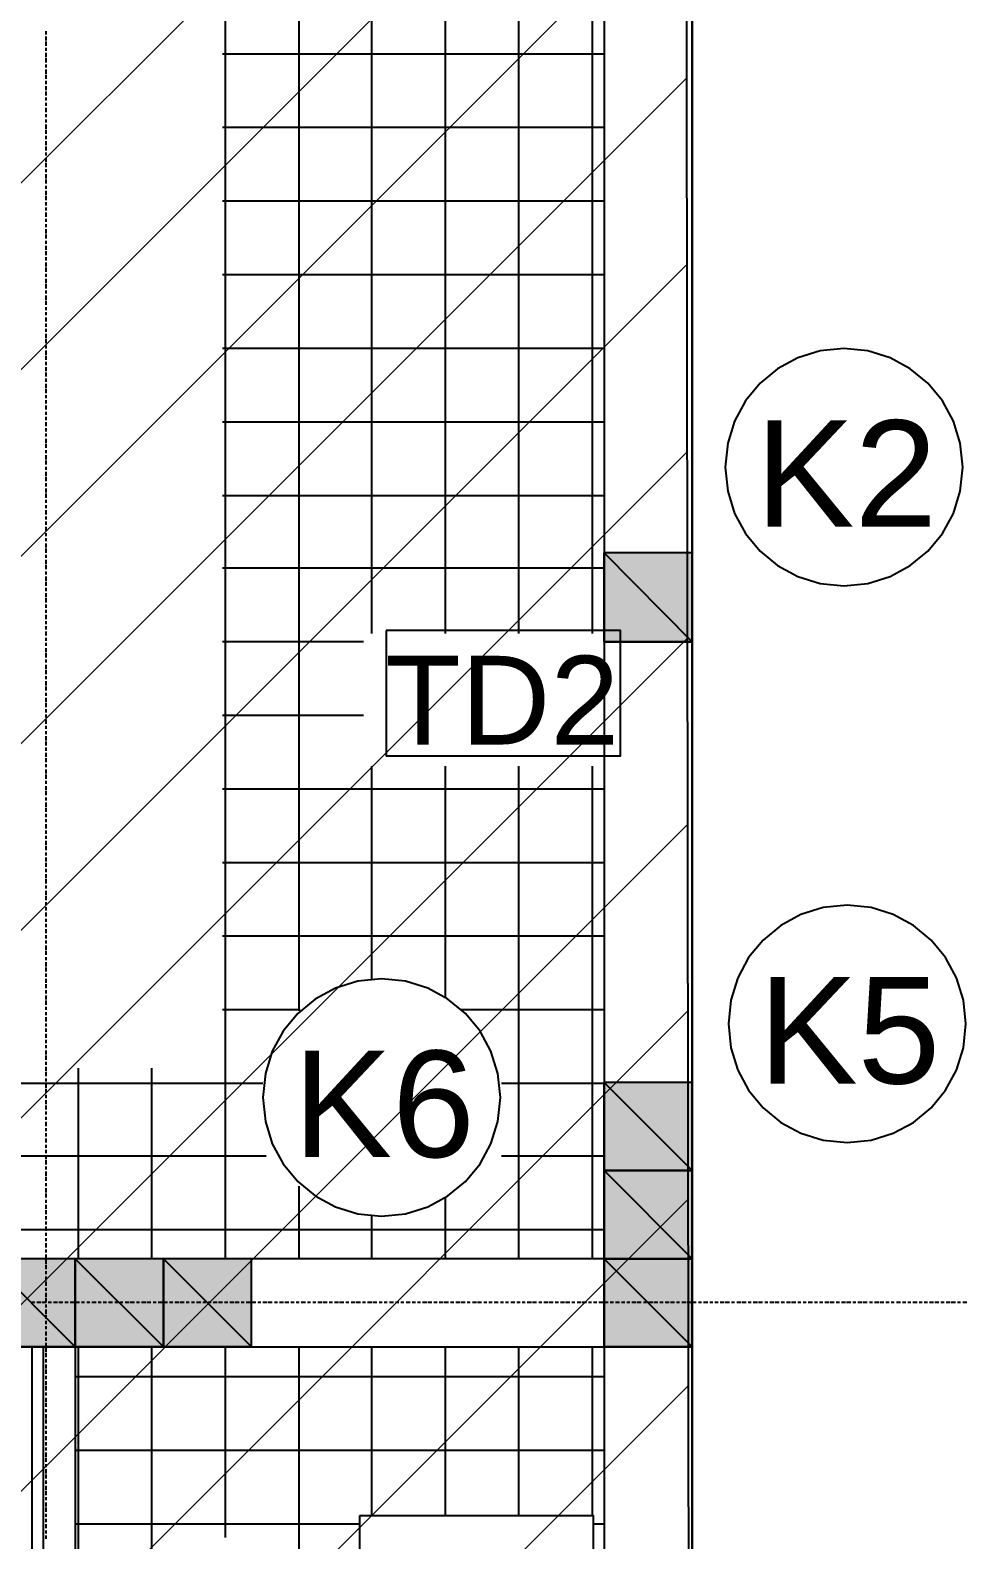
# Model space of a CAD drawing. Header units: metres. Extents: x 2.9 to 42.8, y 1.7 to 28.7.
# Drawn here: x 11.505 to 13.099, y 15.847 to 18.415 of the extents above; entities that cross this region are included whole.
import ezdxf

# ---------------------------------------------------------------- set-up
doc = ezdxf.new("R2010")
doc.units = ezdxf.units.M
for name, color, linetype in [('AMARILLO', 2, 'Continuous'), ('MAGENTA', 6, 'Continuous'), ('NEGRO', 7, 'Continuous'), ('RELLENO_MAGENTA', 6, 'Continuous'), ('ROJO', 1, 'Continuous'), ('TEXTO', 7, 'Continuous')]:
    doc.layers.add(name, color=color, linetype=linetype)
doc.layers.add('RGB_147_149_152', color=7, linetype='Continuous', true_color=0x939598)
doc.styles.add('ArialMT', font='arial.ttf')

msp = doc.modelspace()

# ---------------------------------------------------------------- hatches: boundary and pattern name
at = {"layer": 'RELLENO_MAGENTA'}
h = msp.add_hatch(color=256, dxfattribs=at)
h.dxf.hatch_style = 1
h.paths.add_polyline_path([(12.6312, 17.526), (12.4813, 17.526), (12.6312, 17.3743), (12.6312, 17.526)])
h.paths.add_polyline_path([(12.4813, 17.526), (12.6312, 17.3743), (12.4813, 17.3743), (12.4813, 17.526)])
h = msp.add_hatch(color=256, dxfattribs=at)
h.dxf.hatch_style = 1
h.paths.add_polyline_path([(12.6312, 16.6247), (12.4813, 16.6247), (12.6312, 16.4747), (12.6312, 16.6247)])
h.paths.add_polyline_path([(12.4813, 16.6247), (12.6312, 16.4747), (12.4813, 16.4747), (12.4813, 16.6247)])
h = msp.add_hatch(color=256, dxfattribs=at)
h.dxf.hatch_style = 1
h.paths.add_polyline_path([(12.6312, 16.4747), (12.4813, 16.4747), (12.6312, 16.3248), (12.6312, 16.4747)])
h.paths.add_polyline_path([(12.4813, 16.4747), (12.6312, 16.3248), (12.4813, 16.3248), (12.4813, 16.4747)])
h = msp.add_hatch(color=256, dxfattribs=at)
h.dxf.hatch_style = 1
h.paths.add_polyline_path([(11.5817, 16.3248), (11.4318, 16.3248), (11.5817, 16.1749), (11.5817, 16.3248)])
h.paths.add_polyline_path([(11.4318, 16.3248), (11.5817, 16.1749), (11.4318, 16.1749), (11.4318, 16.3248)])
h = msp.add_hatch(color=256, dxfattribs=at)
h.dxf.hatch_style = 1
h.paths.add_polyline_path([(11.7316, 16.3248), (11.5817, 16.3248), (11.7316, 16.1749), (11.7316, 16.3248)])
h.paths.add_polyline_path([(11.5817, 16.3248), (11.7316, 16.1749), (11.5817, 16.1749), (11.5817, 16.3248)])
h = msp.add_hatch(color=256, dxfattribs=at)
h.dxf.hatch_style = 1
h.paths.add_polyline_path([(11.8816, 16.3248), (11.7316, 16.3248), (11.8816, 16.1749), (11.8816, 16.3248)])
h.paths.add_polyline_path([(11.7316, 16.3248), (11.8816, 16.1749), (11.7316, 16.1749), (11.7316, 16.3248)])
h = msp.add_hatch(color=256, dxfattribs=at)
h.dxf.hatch_style = 1
h.paths.add_polyline_path([(12.6312, 16.3248), (12.4813, 16.3248), (12.6312, 16.1749), (12.6312, 16.3248)])
h.paths.add_polyline_path([(12.4813, 16.3248), (12.6312, 16.1749), (12.4813, 16.1749), (12.4813, 16.3248)])
h = msp.add_hatch(color=256, dxfattribs=at)
h.dxf.hatch_style = 1
h.paths.add_polyline_path([(12.6312, 16.3248), (12.4813, 16.3248), (12.6312, 16.1749), (12.6312, 16.3248)])
h.paths.add_polyline_path([(12.4813, 16.3248), (12.6312, 16.1749), (12.4813, 16.1749), (12.4813, 16.3248)])

# ---------------------------------------------------------------- linework, layer by layer
at = {"layer": 'AMARILLO', "lineweight": -3}
for points in [[(11.5323, 18.4079), (11.5323, 18.4132)], [(11.5323, 18.3974), (11.5323, 18.4044)], [(11.5323, 18.3885), (11.5323, 18.3956)], [(12.6312, 18.4062), (12.6312, 18.4132)], [(12.6312, 18.3974), (12.6312, 18.4044)], [(12.6312, 18.3885), (12.6312, 18.3938)], [(11.5323, 18.3797), (11.5323, 18.385)], [(11.5323, 18.3691), (11.5323, 18.3762)], [(11.5323, 18.3603), (11.5323, 18.3674)], [(12.6312, 18.378), (12.6312, 18.385)], [(12.6312, 18.3691), (12.6312, 18.3762)], [(12.6312, 18.3603), (12.6312, 18.3656)], [(11.5323, 18.3515), (11.5323, 18.3568)], [(11.5323, 18.3409), (11.5323, 18.348)], [(11.5323, 18.3321), (11.5323, 18.3392)], [(12.6312, 18.3515), (12.6312, 18.3568)], [(12.6312, 18.3409), (12.6312, 18.348)], [(11.5323, 18.3233), (11.5323, 18.3286)], [(11.5323, 18.3127), (11.5323, 18.3198)], [(12.6312, 18.3321), (12.6312, 18.3374)], [(12.6312, 18.3233), (12.6312, 18.3286)], [(12.6312, 18.3127), (12.6312, 18.3198)], [(11.5323, 18.3039), (11.5323, 18.3109)], [(11.5323, 18.2951), (11.5323, 18.3003)], [(11.5323, 18.2862), (11.5323, 18.2915)], [(12.6312, 18.3039), (12.6312, 18.3109)], [(12.6312, 18.2951), (12.6312, 18.3003)], [(12.6312, 18.2845), (12.6312, 18.2915)], [(11.5323, 18.2757), (11.5323, 18.2827)], [(11.5323, 18.2668), (11.5323, 18.2721)], [(11.5323, 18.258), (11.5323, 18.2633)], [(12.6312, 18.2757), (12.6312, 18.2827)], [(12.6312, 18.2668), (12.6312, 18.2721)], [(12.6312, 18.2562), (12.6312, 18.2633)], [(11.5323, 18.2474), (11.5323, 18.2545)], [(11.5323, 18.2386), (11.5323, 18.2457)], [(12.6312, 18.2474), (12.6312, 18.2545)], [(12.6312, 18.2386), (12.6312, 18.2439)], [(11.5323, 18.2298), (11.5323, 18.2351)], [(11.5323, 18.2192), (11.5323, 18.2263)], [(11.5323, 18.2104), (11.5323, 18.2174)], [(12.6312, 18.228), (12.6312, 18.2351)], [(12.6312, 18.2192), (12.6312, 18.2263)], [(12.6312, 18.2104), (12.6312, 18.2157)], [(11.5323, 18.2016), (11.5323, 18.2069)], [(11.5323, 18.191), (11.5323, 18.198)], [(11.5323, 18.1822), (11.5323, 18.1892)], [(12.6312, 18.2016), (12.6312, 18.2069)], [(12.6312, 18.191), (12.6312, 18.198)], [(12.6312, 18.1822), (12.6312, 18.1875)], [(11.5323, 18.1733), (11.5323, 18.1786)], [(11.5323, 18.1628), (11.5323, 18.1698)], [(11.5323, 18.1539), (11.5323, 18.161)], [(12.6312, 18.1733), (12.6312, 18.1786)], [(12.6312, 18.1628), (12.6312, 18.1698)], [(12.6312, 18.1539), (12.6312, 18.1592)], [(11.5323, 18.1451), (11.5323, 18.1504)], [(11.5323, 18.1345), (11.5323, 18.1416)], [(11.5323, 18.1257), (11.5323, 18.1328)], [(12.6312, 18.1451), (12.6312, 18.1504)], [(12.6312, 18.1345), (12.6312, 18.1416)], [(12.6312, 18.1257), (12.6312, 18.1328)], [(11.5323, 18.1169), (11.5323, 18.1222)], [(11.5323, 18.1081), (11.5323, 18.1134)], [(12.6312, 18.1169), (12.6312, 18.1222)], [(12.6312, 18.1063), (12.6312, 18.1134)], [(11.5323, 18.0975), (11.5323, 18.1046)], [(11.5323, 18.0887), (11.5323, 18.094)], [(11.5323, 18.0799), (11.5323, 18.0852)], [(12.6312, 18.0975), (12.6312, 18.1046)], [(12.6312, 18.0887), (12.6312, 18.094)], [(12.6312, 18.0781), (12.6312, 18.0852)], [(11.5323, 18.0693), (11.5323, 18.0763)], [(11.5323, 18.0605), (11.5323, 18.0675)], [(11.5323, 18.0516), (11.5323, 18.0569)], [(12.6312, 18.0693), (12.6312, 18.0763)], [(12.6312, 18.0605), (12.6312, 18.0658)], [(12.6312, 18.0499), (12.6312, 18.0569)], [(11.5323, 18.0411), (11.5323, 18.0481)], [(11.5323, 18.0322), (11.5323, 18.0393)], [(12.6312, 18.0411), (12.6312, 18.0481)], [(12.6312, 18.0322), (12.6312, 18.0375)], [(11.5323, 18.0234), (11.5323, 18.0287)], [(11.5323, 18.0128), (11.5323, 18.0199)], [(11.5323, 18.004), (11.5323, 18.0111)], [(12.6312, 18.0234), (12.6312, 18.0287)], [(12.6312, 18.0128), (12.6312, 18.0199)], [(12.6312, 18.004), (12.6312, 18.0093)], [(11.5323, 17.9952), (11.5323, 18.0005)], [(11.5323, 17.9846), (11.5323, 17.9917)], [(11.5323, 17.9758), (11.5323, 17.9828)], [(12.6312, 17.9952), (12.6312, 18.0005)], [(12.6312, 17.9846), (12.6312, 17.9917)], [(12.6312, 17.9758), (12.6312, 17.9811)], [(11.5323, 17.967), (11.5323, 17.9723)], [(11.5323, 17.9564), (11.5323, 17.9634)], [(11.5323, 17.9476), (11.5323, 17.9546)], [(12.6312, 17.967), (12.6312, 17.9723)], [(12.6312, 17.9564), (12.6312, 17.9634)], [(12.6312, 17.9476), (12.6312, 17.9546)], [(11.5323, 17.9387), (11.5323, 17.944)], [(11.5323, 17.9299), (11.5323, 17.9352)], [(12.6312, 17.9387), (12.6312, 17.944)], [(12.6312, 17.9282), (12.6312, 17.9352)], [(11.5323, 17.9193), (11.5323, 17.9264)], [(11.5323, 17.9105), (11.5323, 17.9158)], [(11.5323, 17.9017), (11.5323, 17.907)], [(12.6312, 17.9193), (12.6312, 17.9264)], [(12.6312, 17.9105), (12.6312, 17.9158)], [(12.6312, 17.8999), (12.6312, 17.907)], [(11.5323, 17.8911), (11.5323, 17.8982)], [(11.5323, 17.8823), (11.5323, 17.8894)], [(11.5323, 17.8735), (11.5323, 17.8788)], [(12.6312, 17.8911), (12.6312, 17.8982)], [(12.6312, 17.8823), (12.6312, 17.8876)], [(12.6312, 17.8717), (12.6312, 17.8788)], [(11.5323, 17.8629), (11.5323, 17.87)], [(11.5323, 17.8541), (11.5323, 17.8611)], [(11.5323, 17.8453), (11.5323, 17.8506)], [(12.6312, 17.8629), (12.6312, 17.87)], [(12.6312, 17.8541), (12.6312, 17.8594)], [(12.6312, 17.8453), (12.6312, 17.8506)], [(11.5323, 17.8347), (11.5323, 17.8417)], [(11.5323, 17.8259), (11.5323, 17.8329)], [(12.6312, 17.8347), (12.6312, 17.8417)], [(12.6312, 17.8259), (12.6312, 17.8312)], [(11.5323, 17.817), (11.5323, 17.8223)], [(11.5323, 17.8065), (11.5323, 17.8135)], [(11.5323, 17.7976), (11.5323, 17.8047)], [(12.6312, 17.817), (12.6312, 17.8223)], [(12.6312, 17.8065), (12.6312, 17.8135)], [(12.6312, 17.7976), (12.6312, 17.8029)], [(11.5323, 17.7888), (11.5323, 17.7941)], [(11.5323, 17.78), (11.5323, 17.7853)], [(11.5323, 17.7694), (11.5323, 17.7765)], [(12.6312, 17.7888), (12.6312, 17.7941)], [(12.6312, 17.7782), (12.6312, 17.7853)], [(12.6312, 17.7694), (12.6312, 17.7765)], [(11.5323, 17.7606), (11.5323, 17.7659)], [(11.5323, 17.7518), (11.5323, 17.7571)], [(11.5323, 17.7412), (11.5323, 17.7483)], [(12.6312, 17.7606), (12.6312, 17.7659)], [(12.6312, 17.75), (12.6312, 17.7571)], [(12.6312, 17.7412), (12.6312, 17.7483)], [(11.5323, 17.7324), (11.5323, 17.7377)], [(11.5323, 17.7236), (11.5323, 17.7288)], [(12.6312, 17.7324), (12.6312, 17.7377)], [(12.6312, 17.7218), (12.6312, 17.7288)], [(11.5323, 17.713), (11.5323, 17.72)], [(11.5323, 17.7042), (11.5323, 17.7112)], [(11.5323, 17.6953), (11.5323, 17.7006)], [(12.6312, 17.713), (12.6312, 17.72)], [(12.6312, 17.7042), (12.6312, 17.7094)], [(12.6312, 17.6936), (12.6312, 17.7006)], [(11.5323, 17.6848), (11.5323, 17.6918)], [(11.5323, 17.6759), (11.5323, 17.683)], [(11.5323, 17.6671), (11.5323, 17.6724)], [(12.6312, 17.6848), (12.6312, 17.6918)], [(12.6312, 17.6759), (12.6312, 17.6812)], [(12.6312, 17.6671), (12.6312, 17.6724)], [(11.5323, 17.6565), (11.5323, 17.6636)], [(11.5323, 17.6477), (11.5323, 17.6548)], [(12.6312, 17.6565), (12.6312, 17.6636)], [(12.6312, 17.6477), (12.6312, 17.653)], [(11.5323, 17.6389), (11.5323, 17.6442)], [(11.5323, 17.6283), (11.5323, 17.6354)], [(11.5323, 17.6195), (11.5323, 17.6265)], [(12.6312, 17.6389), (12.6312, 17.6442)], [(12.6312, 17.6283), (12.6312, 17.6354)], [(12.6312, 17.6195), (12.6312, 17.6248)], [(11.5323, 17.6107), (11.5323, 17.616)], [(11.5323, 17.6018), (11.5323, 17.6071)], [(11.5323, 17.5913), (11.5323, 17.5983)], [(12.6312, 17.6107), (12.6312, 17.616)], [(12.6312, 17.6001), (12.6312, 17.6071)], [(12.6312, 17.5913), (12.6312, 17.5983)], [(11.5323, 17.5824), (11.5323, 17.5877)], [(11.5323, 17.5736), (11.5323, 17.5789)], [(11.5323, 17.563), (11.5323, 17.5701)], [(12.6312, 17.5824), (12.6312, 17.5877)], [(12.6312, 17.5719), (12.6312, 17.5789)], [(12.6312, 17.563), (12.6312, 17.5701)], [(11.5323, 17.5542), (11.5323, 17.5595)], [(11.5323, 17.5454), (11.5323, 17.5507)], [(12.6312, 17.5542), (12.6312, 17.5595)], [(12.6312, 17.5436), (12.6312, 17.5507)], [(11.5323, 17.5348), (11.5323, 17.5419)], [(11.5323, 17.526), (11.5323, 17.5331)], [(11.5323, 17.5172), (11.5323, 17.5225)], [(12.6312, 17.5348), (12.6312, 17.5419)], [(12.6312, 17.526), (12.6312, 17.5313)], [(12.6312, 17.5154), (12.6312, 17.5225)], [(11.5323, 17.5066), (11.5323, 17.5137)], [(11.5323, 17.4978), (11.5323, 17.5048)], [(11.5323, 17.489), (11.5323, 17.4942)], [(12.6312, 17.5066), (12.6312, 17.5137)], [(12.6312, 17.4978), (12.6312, 17.5031)], [(12.6312, 17.489), (12.6312, 17.4942)], [(11.5323, 17.4784), (11.5323, 17.4854)], [(11.5323, 17.4696), (11.5323, 17.4766)], [(11.5323, 17.4607), (11.5323, 17.466)], [(12.6312, 17.4784), (12.6312, 17.4854)], [(12.6312, 17.4696), (12.6312, 17.4748)], [(12.6312, 17.4607), (12.6312, 17.466)], [(11.5323, 17.4502), (11.5323, 17.4572)], [(11.5323, 17.4413), (11.5323, 17.4484)], [(12.6312, 17.4502), (12.6312, 17.4572)], [(12.6312, 17.4413), (12.6312, 17.4484)], [(11.5323, 17.4325), (11.5323, 17.4378)], [(11.5323, 17.4237), (11.5323, 17.429)], [(11.5323, 17.4131), (11.5323, 17.4202)], [(12.6312, 17.4325), (12.6312, 17.4378)], [(12.6312, 17.4219), (12.6312, 17.429)], [(12.6312, 17.4131), (12.6312, 17.4202)], [(11.5323, 17.4043), (11.5323, 17.4096)], [(11.5323, 17.3955), (11.5323, 17.4008)], [(11.5323, 17.3849), (11.5323, 17.3919)], [(12.6312, 17.4043), (12.6312, 17.4096)], [(12.6312, 17.3937), (12.6312, 17.4008)], [(12.6312, 17.3849), (12.6312, 17.3919)], [(11.5323, 17.3761), (11.5323, 17.3814)], [(11.5323, 17.3673), (11.5323, 17.3725)], [(11.5323, 17.3567), (11.5323, 17.3637)], [(12.6312, 17.3761), (12.6312, 17.3814)], [(12.6312, 17.3655), (12.6312, 17.3725)], [(12.6312, 17.3567), (12.6312, 17.3637)], [(11.5323, 17.3478), (11.5323, 17.3549)], [(11.5323, 17.339), (11.5323, 17.3443)], [(12.6312, 17.3478), (12.6312, 17.3531)], [(12.6312, 17.3373), (12.6312, 17.3443)], [(11.5323, 17.3284), (11.5323, 17.3355)], [(11.5323, 17.3196), (11.5323, 17.3267)], [(11.5323, 17.3108), (11.5323, 17.3161)], [(12.6312, 17.3284), (12.6312, 17.3355)], [(12.6312, 17.3196), (12.6312, 17.3249)], [(12.6312, 17.3108), (12.6312, 17.3161)], [(11.5323, 17.3002), (11.5323, 17.3073)], [(11.5323, 17.2914), (11.5323, 17.2985)], [(11.5323, 17.2826), (11.5323, 17.2879)], [(12.6312, 17.3002), (12.6312, 17.3073)], [(12.6312, 17.2914), (12.6312, 17.2967)], [(12.6312, 17.2826), (12.6312, 17.2879)], [(11.5323, 17.272), (11.5323, 17.2791)], [(11.5323, 17.2632), (11.5323, 17.2702)], [(11.5323, 17.2544), (11.5323, 17.2597)], [(12.6312, 17.272), (12.6312, 17.2791)], [(12.6312, 17.2632), (12.6312, 17.2702)], [(12.6312, 17.2544), (12.6312, 17.2597)], [(11.5323, 17.2455), (11.5323, 17.2508)], [(11.5323, 17.235), (11.5323, 17.242)], [(12.6312, 17.2438), (12.6312, 17.2508)], [(12.6312, 17.235), (12.6312, 17.242)], [(11.5323, 17.2261), (11.5323, 17.2314)], [(11.5323, 17.2173), (11.5323, 17.2226)], [(11.5323, 17.2067), (11.5323, 17.2138)], [(12.6312, 17.2261), (12.6312, 17.2314)], [(12.6312, 17.2156), (12.6312, 17.2226)], [(12.6312, 17.2067), (12.6312, 17.2138)], [(11.5323, 17.1979), (11.5323, 17.205)], [(11.5323, 17.1891), (11.5323, 17.1944)], [(11.5323, 17.1785), (11.5323, 17.1856)], [(12.6312, 17.1979), (12.6312, 17.2032)], [(12.6312, 17.1873), (12.6312, 17.1944)], [(12.6312, 17.1785), (12.6312, 17.1856)], [(11.5323, 17.1697), (11.5323, 17.1767)], [(11.5323, 17.1609), (11.5323, 17.1662)], [(11.5323, 17.1503), (11.5323, 17.1573)], [(12.6312, 17.1697), (12.6312, 17.175)], [(12.6312, 17.1609), (12.6312, 17.1662)], [(12.6312, 17.1503), (12.6312, 17.1573)], [(11.5323, 17.1415), (11.5323, 17.1485)], [(11.5323, 17.1327), (11.5323, 17.1379)], [(12.6312, 17.1415), (12.6312, 17.1468)], [(12.6312, 17.1327), (12.6312, 17.1379)], [(11.5323, 17.1221), (11.5323, 17.1291)], [(11.5323, 17.1133), (11.5323, 17.1203)], [(11.5323, 17.1044), (11.5323, 17.1097)], [(12.6312, 17.1221), (12.6312, 17.1291)], [(12.6312, 17.1133), (12.6312, 17.1185)], [(12.6312, 17.1044), (12.6312, 17.1097)], [(11.5323, 17.0938), (11.5323, 17.1009)], [(11.5323, 17.085), (11.5323, 17.0921)], [(11.5323, 17.0762), (11.5323, 17.0815)], [(12.6312, 17.0938), (12.6312, 17.1009)], [(12.6312, 17.085), (12.6312, 17.0921)], [(12.6312, 17.0762), (12.6312, 17.0815)], [(11.5323, 17.0674), (11.5323, 17.0727)], [(11.5323, 17.0568), (11.5323, 17.0639)], [(12.6312, 17.0656), (12.6312, 17.0727)], [(12.6312, 17.0568), (12.6312, 17.0639)], [(11.5323, 17.048), (11.5323, 17.0533)], [(11.5323, 17.0392), (11.5323, 17.0445)], [(11.5323, 17.0286), (11.5323, 17.0356)], [(12.6312, 17.048), (12.6312, 17.0533)], [(12.6312, 17.0374), (12.6312, 17.0445)], [(12.6312, 17.0286), (12.6312, 17.0356)], [(11.5323, 17.0198), (11.5323, 17.0268)], [(11.5323, 17.0109), (11.5323, 17.0162)], [(11.5323, 17.0004), (11.5323, 17.0074)], [(12.6312, 17.0198), (12.6312, 17.0251)], [(12.6312, 17.0092), (12.6312, 17.0162)], [(12.6312, 17.0004), (12.6312, 17.0074)], [(11.5323, 16.9915), (11.5323, 16.9986)], [(11.5323, 16.9827), (11.5323, 16.988)], [(11.5323, 16.9721), (11.5323, 16.9792)], [(12.6312, 16.9915), (12.6312, 16.9968)], [(12.6312, 16.9827), (12.6312, 16.988)], [(12.6312, 16.9721), (12.6312, 16.9792)], [(11.5323, 16.9633), (11.5323, 16.9704)], [(11.5323, 16.9545), (11.5323, 16.9598)], [(12.6312, 16.9633), (12.6312, 16.9686)], [(12.6312, 16.9545), (12.6312, 16.9598)], [(11.5323, 16.9439), (11.5323, 16.951)], [(11.5323, 16.9351), (11.5323, 16.9422)], [(11.5323, 16.9263), (11.5323, 16.9316)], [(12.6312, 16.9439), (12.6312, 16.951)], [(12.6312, 16.9351), (12.6312, 16.9404)], [(12.6312, 16.9263), (12.6312, 16.9316)], [(11.5323, 16.9175), (11.5323, 16.9228)], [(11.5323, 16.9069), (11.5323, 16.9139)], [(11.5323, 16.8981), (11.5323, 16.9033)], [(12.6312, 16.9157), (12.6312, 16.9228)], [(12.6312, 16.9069), (12.6312, 16.9139)], [(12.6312, 16.8981), (12.6312, 16.9033)], [(11.5323, 16.8892), (11.5323, 16.8945)], [(11.5323, 16.8787), (11.5323, 16.8857)], [(11.5323, 16.8698), (11.5323, 16.8751)], [(12.6312, 16.8875), (12.6312, 16.8945)], [(12.6312, 16.8787), (12.6312, 16.8857)], [(12.6312, 16.8698), (12.6312, 16.8751)], [(11.5323, 16.861), (11.5323, 16.8663)], [(11.5323, 16.8504), (11.5323, 16.8575)], [(11.5323, 16.8416), (11.5323, 16.8487)], [(12.6312, 16.8592), (12.6312, 16.8663)], [(12.6312, 16.8504), (12.6312, 16.8575)], [(11.5323, 16.8328), (11.5323, 16.8381)], [(11.5323, 16.8222), (11.5323, 16.8293)], [(12.6312, 16.8416), (12.6312, 16.8469)], [(12.6312, 16.831), (12.6312, 16.8381)], [(12.6312, 16.8222), (12.6312, 16.8293)], [(11.5323, 16.8134), (11.5323, 16.8204)], [(11.5323, 16.8046), (11.5323, 16.8099)], [(11.5323, 16.794), (11.5323, 16.801)], [(12.6312, 16.8134), (12.6312, 16.8187)], [(12.6312, 16.8046), (12.6312, 16.8099)], [(12.6312, 16.794), (12.6312, 16.801)], [(11.5323, 16.7852), (11.5323, 16.7922)], [(11.5323, 16.7763), (11.5323, 16.7816)], [(11.5323, 16.7658), (11.5323, 16.7728)], [(12.6312, 16.7852), (12.6312, 16.7905)], [(12.6312, 16.7763), (12.6312, 16.7816)], [(12.6312, 16.7658), (12.6312, 16.7728)], [(11.5323, 16.7569), (11.5323, 16.764)], [(11.5323, 16.7481), (11.5323, 16.7534)], [(12.6312, 16.7569), (12.6312, 16.7622)], [(12.6312, 16.7481), (12.6312, 16.7534)], [(11.5323, 16.7393), (11.5323, 16.7446)], [(11.5323, 16.7287), (11.5323, 16.7358)], [(11.5323, 16.7199), (11.5323, 16.7252)], [(12.6312, 16.7375), (12.6312, 16.7446)], [(12.6312, 16.7287), (12.6312, 16.7358)], [(12.6312, 16.7199), (12.6312, 16.7252)], [(11.5323, 16.7111), (11.5323, 16.7164)], [(11.5323, 16.7005), (11.5323, 16.7076)], [(11.5323, 16.6917), (11.5323, 16.697)], [(12.6312, 16.7093), (12.6312, 16.7164)], [(12.6312, 16.7005), (12.6312, 16.7076)], [(12.6312, 16.6917), (12.6312, 16.697)], [(11.5323, 16.6829), (11.5323, 16.6882)], [(11.5323, 16.6723), (11.5323, 16.6793)], [(11.5323, 16.6635), (11.5323, 16.6705)], [(12.6312, 16.6811), (12.6312, 16.6882)], [(12.6312, 16.6723), (12.6312, 16.6793)], [(11.5323, 16.6546), (11.5323, 16.6599)], [(11.5323, 16.6441), (11.5323, 16.6511)], [(12.6312, 16.6635), (12.6312, 16.6687)], [(12.6312, 16.6529), (12.6312, 16.6599)], [(12.6312, 16.6441), (12.6312, 16.6511)], [(11.5323, 16.6352), (11.5323, 16.6423)], [(11.5323, 16.6264), (11.5323, 16.6317)], [(11.5323, 16.6158), (11.5323, 16.6229)], [(12.6312, 16.6352), (12.6312, 16.6405)], [(12.6312, 16.6264), (12.6312, 16.6317)], [(12.6312, 16.6158), (12.6312, 16.6229)], [(11.5323, 16.607), (11.5323, 16.6141)], [(11.5323, 16.5982), (11.5323, 16.6035)], [(11.5323, 16.5876), (11.5323, 16.5947)], [(12.6312, 16.607), (12.6312, 16.6123)], [(12.6312, 16.5982), (12.6312, 16.6035)], [(12.6312, 16.5876), (12.6312, 16.5947)], [(11.5323, 16.5788), (11.5323, 16.5858)], [(11.5323, 16.57), (11.5323, 16.5753)], [(11.5323, 16.5612), (11.5323, 16.5664)], [(12.6312, 16.5788), (12.6312, 16.5858)], [(12.6312, 16.57), (12.6312, 16.5753)], [(12.6312, 16.5594), (12.6312, 16.5664)], [(11.5323, 16.5506), (11.5323, 16.5576)], [(11.5323, 16.5417), (11.5323, 16.547)], [(12.6312, 16.5506), (12.6312, 16.5576)], [(12.6312, 16.5417), (12.6312, 16.547)], [(11.5323, 16.5329), (11.5323, 16.5382)], [(11.5323, 16.5223), (11.5323, 16.5294)], [(11.5323, 16.5135), (11.5323, 16.5188)], [(12.6312, 16.5312), (12.6312, 16.5382)], [(12.6312, 16.5223), (12.6312, 16.5294)], [(12.6312, 16.5135), (12.6312, 16.5188)], [(11.5323, 16.5047), (11.5323, 16.51)], [(11.5323, 16.4941), (11.5323, 16.5012)], [(11.5323, 16.4853), (11.5323, 16.4924)], [(12.6312, 16.5029), (12.6312, 16.51)], [(12.6312, 16.4941), (12.6312, 16.5012)], [(12.6312, 16.4853), (12.6312, 16.4906)], [(11.5323, 16.4765), (11.5323, 16.4818)], [(11.5323, 16.4659), (11.5323, 16.473)], [(11.5323, 16.4571), (11.5323, 16.4641)], [(12.6312, 16.4747), (12.6312, 16.4818)], [(12.6312, 16.4659), (12.6312, 16.473)], [(11.5323, 16.4483), (11.5323, 16.4536)], [(11.5323, 16.4377), (11.5323, 16.4447)], [(12.6312, 16.4571), (12.6312, 16.4624)], [(12.6312, 16.4483), (12.6312, 16.4536)], [(12.6312, 16.4377), (12.6312, 16.4447)], [(11.5323, 16.4289), (11.5323, 16.4359)], [(11.5323, 16.42), (11.5323, 16.4253)], [(11.5323, 16.4095), (11.5323, 16.4165)], [(12.6312, 16.4289), (12.6312, 16.4342)], [(12.6312, 16.42), (12.6312, 16.4253)], [(12.6312, 16.4095), (12.6312, 16.4165)], [(11.5323, 16.4006), (11.5323, 16.4077)], [(11.5323, 16.3918), (11.5323, 16.3971)], [(11.5323, 16.383), (11.5323, 16.3883)], [(12.6312, 16.4006), (12.6312, 16.4077)], [(12.6312, 16.3918), (12.6312, 16.3971)], [(12.6312, 16.3812), (12.6312, 16.3883)], [(11.5323, 16.3724), (11.5323, 16.3795)], [(11.5323, 16.3636), (11.5323, 16.3689)], [(12.6312, 16.3724), (12.6312, 16.3795)], [(12.6312, 16.3636), (12.6312, 16.3689)], [(11.5323, 16.3548), (11.5323, 16.3601)], [(11.5323, 16.3442), (11.5323, 16.3512)], [(11.5323, 16.3354), (11.5323, 16.3407)], [(12.6312, 16.353), (12.6312, 16.3601)], [(12.6312, 16.3442), (12.6312, 16.3512)], [(12.6312, 16.3354), (12.6312, 16.3407)], [(11.5323, 16.3266), (11.5323, 16.3318)], [(11.5323, 16.316), (11.5323, 16.323)], [(11.5323, 16.3072), (11.5323, 16.3142)], [(12.6312, 16.3248), (12.6312, 16.3318)], [(12.6312, 16.316), (12.6312, 16.323)], [(12.6312, 16.3072), (12.6312, 16.3124)], [(11.5323, 16.2983), (11.5323, 16.3036)], [(11.5323, 16.2878), (11.5323, 16.2948)], [(11.5323, 16.2789), (11.5323, 16.286)], [(12.6312, 16.2966), (12.6312, 16.3036)], [(12.6312, 16.2878), (12.6312, 16.2948)], [(12.6312, 16.2789), (12.6312, 16.2842)], [(11.5323, 16.2701), (11.5323, 16.2754)], [(11.5323, 16.2595), (11.5323, 16.2666)], [(12.6312, 16.2701), (12.6312, 16.2754)], [(12.6312, 16.2595), (12.6312, 16.2666)], [(11.5076, 16.2507), (11.5129, 16.2507)], [(11.5164, 16.2507), (11.5235, 16.2507)], [(11.5253, 16.2507), (11.5323, 16.2507)], [(11.5323, 16.2507), (11.5323, 16.2578)], [(11.5323, 16.2419), (11.5323, 16.2472)], [(11.5323, 16.2313), (11.5323, 16.2384)], [(11.5358, 16.2507), (11.5411, 16.2507)], [(11.5447, 16.2507), (11.5517, 16.2507)], [(11.5535, 16.2507), (11.5605, 16.2507)], [(11.5641, 16.2507), (11.5693, 16.2507)], [(11.5729, 16.2507), (11.5799, 16.2507)], [(11.5817, 16.2507), (11.5887, 16.2507)], [(11.5923, 16.2507), (11.5976, 16.2507)], [(11.6011, 16.2507), (11.6064, 16.2507)], [(11.6099, 16.2507), (11.617, 16.2507)], [(11.6205, 16.2507), (11.6258, 16.2507)], [(11.6293, 16.2507), (11.6346, 16.2507)], [(11.6381, 16.2507), (11.6452, 16.2507)], [(11.6487, 16.2507), (11.654, 16.2507)], [(11.6575, 16.2507), (11.6628, 16.2507)], [(11.6664, 16.2507), (11.6734, 16.2507)], [(11.6752, 16.2507), (11.6822, 16.2507)], [(11.6858, 16.2507), (11.6911, 16.2507)], [(11.6946, 16.2507), (11.7016, 16.2507)], [(11.7034, 16.2507), (11.7105, 16.2507)], [(11.714, 16.2507), (11.7193, 16.2507)], [(11.7228, 16.2507), (11.7299, 16.2507)], [(11.7316, 16.2507), (11.7387, 16.2507)], [(11.7422, 16.2507), (11.7475, 16.2507)], [(11.751, 16.2507), (11.7581, 16.2507)], [(11.7598, 16.2507), (11.7669, 16.2507)], [(11.7704, 16.2507), (11.7757, 16.2507)], [(11.7792, 16.2507), (11.7845, 16.2507)], [(11.7881, 16.2507), (11.7951, 16.2507)], [(11.7987, 16.2507), (11.8039, 16.2507)], [(11.8075, 16.2507), (11.8128, 16.2507)], [(11.8163, 16.2507), (11.8233, 16.2507)], [(11.8251, 16.2507), (11.8322, 16.2507)], [(11.8357, 16.2507), (11.841, 16.2507)], [(11.8445, 16.2507), (11.8516, 16.2507)], [(11.8533, 16.2507), (11.8604, 16.2507)], [(11.8639, 16.2507), (11.8692, 16.2507)], [(11.8727, 16.2507), (11.8798, 16.2507)], [(11.8816, 16.2507), (11.8886, 16.2507)], [(11.8921, 16.2507), (11.8974, 16.2507)], [(11.901, 16.2507), (11.908, 16.2507)], [(11.9098, 16.2507), (11.9168, 16.2507)], [(11.9204, 16.2507), (11.9257, 16.2507)], [(11.9292, 16.2507), (11.9362, 16.2507)], [(11.938, 16.2507), (11.9451, 16.2507)], [(11.9486, 16.2507), (11.9539, 16.2507)], [(11.9574, 16.2507), (11.9627, 16.2507)], [(11.9662, 16.2507), (11.9733, 16.2507)], [(11.9768, 16.2507), (11.9821, 16.2507)], [(11.9856, 16.2507), (11.9909, 16.2507)], [(11.9944, 16.2507), (12.0015, 16.2507)], [(12.0033, 16.2507), (12.0103, 16.2507)], [(12.0138, 16.2507), (12.0191, 16.2507)], [(12.0227, 16.2507), (12.0297, 16.2507)], [(12.0315, 16.2507), (12.0385, 16.2507)], [(12.0421, 16.2507), (12.0474, 16.2507)], [(12.0509, 16.2507), (12.0579, 16.2507)], [(12.0597, 16.2507), (12.0668, 16.2507)], [(12.0703, 16.2507), (12.0756, 16.2507)], [(12.0791, 16.2507), (12.0862, 16.2507)], [(12.0879, 16.2507), (12.095, 16.2507)], [(12.0985, 16.2507), (12.1038, 16.2507)], [(12.1073, 16.2507), (12.1126, 16.2507)], [(12.1162, 16.2507), (12.1232, 16.2507)], [(12.1267, 16.2507), (12.132, 16.2507)], [(12.1356, 16.2507), (12.1408, 16.2507)], [(12.1444, 16.2507), (12.1514, 16.2507)], [(12.155, 16.2507), (12.1603, 16.2507)], [(12.1638, 16.2507), (12.1691, 16.2507)], [(12.1726, 16.2507), (12.1797, 16.2507)], [(12.1814, 16.2507), (12.1885, 16.2507)], [(12.192, 16.2507), (12.1973, 16.2507)], [(12.2008, 16.2507), (12.2079, 16.2507)], [(12.2096, 16.2507), (12.2167, 16.2507)], [(12.2202, 16.2507), (12.2255, 16.2507)], [(12.229, 16.2507), (12.2361, 16.2507)], [(12.2379, 16.2507), (12.2449, 16.2507)], [(12.2484, 16.2507), (12.2537, 16.2507)], [(12.2573, 16.2507), (12.2643, 16.2507)], [(12.2661, 16.2507), (12.2731, 16.2507)], [(12.2767, 16.2507), (12.282, 16.2507)], [(12.2855, 16.2507), (12.2908, 16.2507)], [(12.2943, 16.2507), (12.3014, 16.2507)], [(12.3049, 16.2507), (12.3102, 16.2507)], [(12.3137, 16.2507), (12.319, 16.2507)], [(12.3225, 16.2507), (12.3296, 16.2507)], [(12.3331, 16.2507), (12.3384, 16.2507)], [(12.3419, 16.2507), (12.3472, 16.2507)], [(12.3508, 16.2507), (12.3578, 16.2507)], [(12.3596, 16.2507), (12.3666, 16.2507)], [(12.3702, 16.2507), (12.3754, 16.2507)], [(12.379, 16.2507), (12.386, 16.2507)], [(12.3878, 16.2507), (12.3948, 16.2507)], [(12.3984, 16.2507), (12.4037, 16.2507)], [(12.4072, 16.2507), (12.4142, 16.2507)], [(12.416, 16.2507), (12.4231, 16.2507)], [(12.4266, 16.2507), (12.4319, 16.2507)], [(12.4354, 16.2507), (12.4425, 16.2507)], [(12.4442, 16.2507), (12.4513, 16.2507)], [(12.4548, 16.2507), (12.4601, 16.2507)], [(12.4636, 16.2507), (12.4689, 16.2507)], [(12.4725, 16.2507), (12.4795, 16.2507)], [(12.483, 16.2507), (12.4883, 16.2507)], [(12.4919, 16.2507), (12.4972, 16.2507)], [(12.5007, 16.2507), (12.5077, 16.2507)], [(12.5113, 16.2507), (12.5166, 16.2507)], [(12.5201, 16.2507), (12.5254, 16.2507)], [(12.5289, 16.2507), (12.536, 16.2507)], [(12.5377, 16.2507), (12.5448, 16.2507)], [(12.5483, 16.2507), (12.5536, 16.2507)], [(12.5571, 16.2507), (12.5642, 16.2507)], [(12.5659, 16.2507), (12.573, 16.2507)], [(12.5765, 16.2507), (12.5818, 16.2507)], [(12.5853, 16.2507), (12.5924, 16.2507)], [(12.5942, 16.2507), (12.6012, 16.2507)], [(12.6048, 16.2507), (12.61, 16.2507)], [(12.6136, 16.2507), (12.6206, 16.2507)], [(12.6224, 16.2507), (12.6294, 16.2507)], [(12.6312, 16.2507), (12.6312, 16.256)], [(12.6312, 16.2419), (12.6312, 16.2472)], [(12.6312, 16.2313), (12.6312, 16.2384)], [(12.633, 16.2507), (12.6383, 16.2507)], [(12.6418, 16.2507), (12.6471, 16.2507)], [(12.6506, 16.2507), (12.6577, 16.2507)], [(12.6612, 16.2507), (12.6665, 16.2507)], [(12.67, 16.2507), (12.6753, 16.2507)], [(12.6788, 16.2507), (12.6859, 16.2507)], [(12.6877, 16.2507), (12.6947, 16.2507)], [(12.6982, 16.2507), (12.7035, 16.2507)], [(12.7071, 16.2507), (12.7141, 16.2507)], [(12.7159, 16.2507), (12.7229, 16.2507)], [(12.7265, 16.2507), (12.7317, 16.2507)], [(12.7353, 16.2507), (12.7423, 16.2507)], [(12.7441, 16.2507), (12.7512, 16.2507)], [(12.7547, 16.2507), (12.76, 16.2507)], [(12.7635, 16.2507), (12.7706, 16.2507)], [(12.7723, 16.2507), (12.7794, 16.2507)], [(12.7829, 16.2507), (12.7882, 16.2507)], [(12.7917, 16.2507), (12.7988, 16.2507)], [(12.8005, 16.2507), (12.8076, 16.2507)], [(12.8111, 16.2507), (12.8164, 16.2507)], [(12.8199, 16.2507), (12.8252, 16.2507)], [(12.8288, 16.2507), (12.8358, 16.2507)], [(12.8393, 16.2507), (12.8446, 16.2507)], [(12.8482, 16.2507), (12.8535, 16.2507)], [(12.857, 16.2507), (12.864, 16.2507)], [(12.8658, 16.2507), (12.8729, 16.2507)], [(12.8764, 16.2507), (12.8817, 16.2507)], [(12.8852, 16.2507), (12.8923, 16.2507)], [(12.894, 16.2507), (12.9011, 16.2507)], [(12.9046, 16.2507), (12.9099, 16.2507)], [(12.9134, 16.2507), (12.9205, 16.2507)], [(12.9223, 16.2507), (12.9293, 16.2507)], [(12.9328, 16.2507), (12.9381, 16.2507)], [(12.9417, 16.2507), (12.9487, 16.2507)], [(12.9505, 16.2507), (12.9575, 16.2507)], [(12.9611, 16.2507), (12.9663, 16.2507)], [(12.9699, 16.2507), (12.9752, 16.2507)], [(12.9787, 16.2507), (12.9858, 16.2507)], [(12.9893, 16.2507), (12.9946, 16.2507)], [(12.9981, 16.2507), (13.0034, 16.2507)], [(13.0069, 16.2507), (13.014, 16.2507)], [(13.0175, 16.2507), (13.0228, 16.2507)], [(13.0263, 16.2507), (13.0316, 16.2507)], [(13.0351, 16.2507), (13.0422, 16.2507)], [(13.044, 16.2507), (13.051, 16.2507)], [(13.0545, 16.2507), (13.0598, 16.2507)], [(13.0634, 16.2507), (13.0704, 16.2507)], [(13.0722, 16.2507), (13.0792, 16.2507)], [(13.0828, 16.2507), (13.0881, 16.2507)], [(13.0916, 16.2507), (13.0986, 16.2507)], [(11.5323, 16.2225), (11.5323, 16.2295)], [(11.5323, 16.2137), (11.5323, 16.219)], [(11.5323, 16.2048), (11.5323, 16.2101)], [(12.6312, 16.2225), (12.6312, 16.2295)], [(12.6312, 16.2137), (12.6312, 16.219)], [(12.6312, 16.2031), (12.6312, 16.2101)], [(11.5323, 16.1943), (11.5323, 16.2013)], [(11.5323, 16.1854), (11.5323, 16.1907)], [(11.5323, 16.1766), (11.5323, 16.1819)], [(12.6312, 16.1943), (12.6312, 16.2013)], [(12.6312, 16.1854), (12.6312, 16.1907)], [(12.6312, 16.1749), (12.6312, 16.1819)], [(11.527, 16.1749), (11.527, 11.3753)], [(11.5323, 16.166), (11.5323, 16.1731)], [(11.5323, 16.1572), (11.5323, 16.1643)], [(12.6312, 16.166), (12.6312, 16.1731)], [(12.6312, 16.1572), (12.6312, 16.1625)], [(11.5323, 16.1484), (11.5323, 16.1537)], [(11.5323, 16.1378), (11.5323, 16.1449)], [(11.5323, 16.129), (11.5323, 16.1361)], [(12.6312, 16.1466), (12.6312, 16.1537)], [(12.6312, 16.1378), (12.6312, 16.1449)], [(12.6312, 16.129), (12.6312, 16.1343)], [(11.5323, 16.1202), (11.5323, 16.1255)], [(11.5323, 16.1096), (11.5323, 16.1167)], [(11.5323, 16.1008), (11.5323, 16.1078)], [(12.6312, 16.1202), (12.6312, 16.1255)], [(12.6312, 16.1096), (12.6312, 16.1167)], [(12.6312, 16.1008), (12.6312, 16.1061)], [(11.5323, 16.092), (11.5323, 16.0973)], [(11.5323, 16.0814), (11.5323, 16.0884)], [(11.5323, 16.0726), (11.5323, 16.0796)], [(12.6312, 16.092), (12.6312, 16.0973)], [(12.6312, 16.0814), (12.6312, 16.0884)], [(11.5323, 16.0637), (11.5323, 16.069)], [(11.5323, 16.0532), (11.5323, 16.0602)], [(12.6312, 16.0726), (12.6312, 16.0778)], [(12.6312, 16.0637), (12.6312, 16.069)], [(12.6312, 16.0532), (12.6312, 16.0602)], [(11.5323, 16.0443), (11.5323, 16.0514)], [(11.5323, 16.0355), (11.5323, 16.0408)], [(11.5323, 16.0267), (11.5323, 16.032)], [(12.6312, 16.0443), (12.6312, 16.0514)], [(12.6312, 16.0355), (12.6312, 16.0408)], [(12.6312, 16.0249), (12.6312, 16.032)], [(11.5323, 16.0161), (11.5323, 16.0232)], [(11.5323, 16.0073), (11.5323, 16.0126)], [(11.5323, 15.9985), (11.5323, 16.0038)], [(12.6312, 16.0161), (12.6312, 16.0232)], [(12.6312, 16.0073), (12.6312, 16.0126)], [(12.6312, 15.9967), (12.6312, 16.0038)], [(11.5323, 15.9879), (11.5323, 15.9949)], [(11.5323, 15.9791), (11.5323, 15.9861)], [(11.5323, 15.9703), (11.5323, 15.9755)], [(12.6312, 15.9879), (12.6312, 15.9949)], [(12.6312, 15.9791), (12.6312, 15.9844)], [(12.6312, 15.9685), (12.6312, 15.9755)], [(11.5323, 15.9597), (11.5323, 15.9667)], [(11.5323, 15.9508), (11.5323, 15.9579)], [(12.6312, 15.9597), (12.6312, 15.9667)], [(12.6312, 15.9508), (12.6312, 15.9561)], [(11.5323, 15.942), (11.5323, 15.9473)], [(11.5323, 15.9314), (11.5323, 15.9385)], [(11.5323, 15.9226), (11.5323, 15.9297)], [(12.6312, 15.942), (12.6312, 15.9473)], [(12.6312, 15.9314), (12.6312, 15.9385)], [(12.6312, 15.9226), (12.6312, 15.9279)], [(11.5323, 15.9138), (11.5323, 15.9191)], [(11.5323, 15.9032), (11.5323, 15.9103)], [(11.5323, 15.8944), (11.5323, 15.9015)], [(12.6312, 15.9138), (12.6312, 15.9191)], [(12.6312, 15.9032), (12.6312, 15.9103)], [(12.6312, 15.8944), (12.6312, 15.8997)], [(11.5323, 15.8856), (11.5323, 15.8909)], [(11.5323, 15.8768), (11.5323, 15.8821)], [(11.5323, 15.8662), (11.5323, 15.8732)], [(12.6312, 15.8856), (12.6312, 15.8909)], [(12.6312, 15.875), (12.6312, 15.8821)], [(12.6312, 15.8662), (12.6312, 15.8732)], [(11.5323, 15.8574), (11.5323, 15.8627)], [(11.5323, 15.8485), (11.5323, 15.8538)], [(12.6312, 15.8574), (12.6312, 15.8627)], [(12.6312, 15.8468), (12.6312, 15.8538)]]:
    msp.add_lwpolyline(points, dxfattribs=at)
at = {"layer": 'MAGENTA', "lineweight": -3}
for points in [[(12.6312, 17.526), (12.4813, 17.526), (12.6312, 17.3743)], [(12.4813, 17.526), (12.6312, 17.3743), (12.4813, 17.3743)], [(12.4813, 17.526), (12.4813, 17.3743), (12.6312, 17.3743), (12.6312, 17.526)], [(12.6312, 16.6247), (12.4813, 16.6247), (12.6312, 16.4747)], [(12.4813, 16.6247), (12.6312, 16.4747), (12.4813, 16.4747)], [(12.4813, 16.6247), (12.4813, 16.4747), (12.6312, 16.4747), (12.6312, 16.6247)], [(12.6312, 16.4747), (12.4813, 16.4747), (12.6312, 16.3248)], [(12.4813, 16.4747), (12.6312, 16.3248), (12.4813, 16.3248)], [(12.4813, 16.4747), (12.4813, 16.3248), (12.6312, 16.3248), (12.6312, 16.4747)], [(11.5817, 16.3248), (11.4318, 16.3248), (11.5817, 16.1749)], [(11.4318, 16.3248), (11.5817, 16.1749), (11.4318, 16.1749)], [(11.4318, 16.3248), (11.4318, 16.1749), (11.5817, 16.1749), (11.5817, 16.3248)], [(11.7316, 16.3248), (11.5817, 16.3248), (11.7316, 16.1749)], [(11.5817, 16.3248), (11.7316, 16.1749), (11.5817, 16.1749)], [(11.5817, 16.3248), (11.5817, 16.1749), (11.7316, 16.1749), (11.7316, 16.3248)], [(11.8816, 16.3248), (11.7316, 16.3248), (11.8816, 16.1749)], [(11.7316, 16.3248), (11.8816, 16.1749), (11.7316, 16.1749)], [(11.7316, 16.3248), (11.7316, 16.1749), (11.8816, 16.1749), (11.8816, 16.3248)], [(12.6312, 16.3248), (12.4813, 16.3248), (12.6312, 16.1749)], [(12.4813, 16.3248), (12.6312, 16.1749), (12.4813, 16.1749)], [(12.4813, 16.3248), (12.4813, 16.1749), (12.6312, 16.1749), (12.6312, 16.3248)]]:
    msp.add_lwpolyline(points, close=True, dxfattribs=at)
at = {"layer": 'NEGRO', "lineweight": -3}
for points in [[(4.632, 6.1242), (4.632, 26.125), (12.6312, 26.125), (12.6312, 6.1242)], [(9.1317, 7.5741), (9.1317, 7.4242), (12.4813, 7.4242), (12.4813, 6.2742), (12.4813, 6.1242), (12.6312, 6.1242), (12.6312, 21.8246), (12.4813, 21.8246), (12.4813, 20.9762), (11.2818, 20.9762), (11.2818, 20.8262), (12.4813, 20.8262), (12.4813, 16.3248), (11.2818, 16.3248), (11.2818, 16.1749), (12.4813, 16.1749), (12.4813, 11.3753), (10.2323, 11.3753), (10.2323, 11.2254), (12.4813, 11.2254), (12.4813, 7.5741)], [(12.1109, 17.3937), (12.1109, 17.1803), (12.5095, 17.1803), (12.5095, 17.3937)], [(12.065, 15.8873), (12.065, 15.6739), (12.4636, 15.6739), (12.4636, 15.8873)]]:
    msp.add_lwpolyline(points, close=True, dxfattribs=at)
for points in [[(12.6312, 11.2254), (12.6189, 21.0256), (5.7944, 21.0256)], [(11.8375, 16.3248), (11.8375, 20.8262)], [(11.9627, 16.7464), (11.9627, 20.8262)], [(12.4619, 17.3884), (12.4619, 20.8262)], [(12.0862, 17.3884), (12.0862, 19.0341)], [(12.2114, 17.3884), (12.2114, 19.0341)], [(12.3366, 17.3884), (12.3366, 19.0341)], [(12.4813, 18.3744), (11.8322, 18.3744)], [(12.4813, 18.2492), (11.8322, 18.2492)], [(12.4813, 18.124), (11.8322, 18.124)], [(12.4813, 17.9987), (11.8322, 17.9987)], [(12.4813, 17.8735), (11.8322, 17.8735)], [(12.4813, 17.7483), (11.8322, 17.7483)], [(12.4813, 17.623), (11.8322, 17.623)], [(12.4813, 17.4995), (11.8322, 17.4995)], [(12.0721, 17.3743), (11.8322, 17.3743)], [(12.0721, 17.2491), (11.8322, 17.2491)], [(12.0862, 16.801), (12.0862, 17.1626)], [(12.2114, 16.7693), (12.2114, 17.1626)], [(12.3366, 16.3248), (12.3366, 17.1626)], [(12.4619, 16.3248), (12.4619, 17.1626)], [(12.4813, 17.1238), (11.8322, 17.1238)], [(12.4813, 16.9986), (11.8322, 16.9986)], [(12.4813, 16.8734), (11.8322, 16.8734)], [(11.9645, 16.7481), (11.8322, 16.7481)], [(12.4813, 16.7481), (12.2379, 16.7481)], [(11.587, 16.3248), (11.587, 16.6493)], [(11.7122, 16.3248), (11.7122, 16.6493)], [(11.5323, 16.6229), (9.2816, 16.6229)], [(11.8322, 16.6229), (11.5323, 16.6229)], [(11.901, 16.6229), (11.8322, 16.6229)], [(12.4813, 16.6229), (12.3067, 16.6229)], [(11.5323, 16.4994), (9.2816, 16.4994)], [(11.8322, 16.4994), (11.5323, 16.4994)], [(11.9062, 16.4994), (11.8322, 16.4994)], [(12.4813, 16.4994), (12.3067, 16.4994)], [(11.9627, 16.3248), (11.9627, 16.4483)], [(12.2114, 16.3248), (12.2114, 16.4289)], [(12.0862, 16.3248), (12.0862, 16.3971)], [(11.5323, 16.3742), (9.2816, 16.3742)], [(11.8322, 16.3742), (11.5323, 16.3742)], [(12.4813, 16.3742), (11.8322, 16.3742)], [(11.5076, 16.1749), (11.5076, 11.3753)], [(11.5817, 16.1749), (11.5817, 11.3753)], [(11.587, 15.8503), (11.587, 16.1749)], [(11.7122, 15.8503), (11.7122, 16.1749)], [(11.8375, 15.8503), (11.8375, 16.1749)], [(11.9627, 15.8503), (11.9627, 16.1749)], [(12.0862, 15.8873), (12.0862, 16.1749)], [(12.2114, 15.8873), (12.2114, 16.1749)], [(12.3366, 15.8873), (12.3366, 16.1749)], [(12.4619, 15.8873), (12.4619, 16.1749)], [(11.8322, 16.1237), (11.5817, 16.1237)], [(12.4813, 16.1237), (11.8322, 16.1237)], [(11.8322, 15.9985), (11.5817, 15.9985)], [(12.4813, 15.9985), (11.8322, 15.9985)], [(11.8322, 15.8732), (11.5817, 15.8732)], [(12.065, 15.8732), (11.8322, 15.8732)], [(12.4813, 15.8732), (12.4636, 15.8732)], [(11.587, 13.5996), (11.587, 15.8503)], [(11.7122, 13.5996), (11.7122, 15.8503)], [(11.9627, 13.5996), (11.9627, 15.8503)]]:
    msp.add_lwpolyline(points, dxfattribs=at)
at = {"layer": 'RGB_147_149_152', "lineweight": 15}
for points in [[(6.7081, 13.3756), (12.6224, 19.2881)], [(7.0273, 13.3756), (12.6224, 18.9706)], [(7.2813, 13.3121), (12.6224, 18.6531)], [(7.2813, 12.9928), (12.6224, 18.3339)], [(7.2813, 12.6753), (12.6224, 18.0164)], [(7.2813, 12.3578), (12.6242, 17.6989)], [(7.2813, 12.0385), (12.6242, 17.3814)], [(7.2813, 11.721), (12.6242, 17.0639)], [(7.2813, 11.4018), (12.6242, 16.7464)], [(7.4224, 11.2254), (12.6259, 16.4271)], [(7.7399, 11.2254), (12.6259, 16.1096)]]:
    msp.add_lwpolyline(points, dxfattribs=at)
at = {"layer": 'ROJO', "lineweight": -3}
for points in [[(13.0916, 17.6715), (13.0875, 17.7122), (13.0757, 17.7501), (13.0571, 17.7844), (13.0324, 17.8143), (13.0025, 17.839), (12.9682, 17.8576), (12.9303, 17.8694), (12.8896, 17.8735), (12.8489, 17.8694), (12.811, 17.8576), (12.7767, 17.839), (12.7468, 17.8143), (12.7221, 17.7844), (12.7035, 17.7501), (12.6918, 17.7122), (12.6877, 17.6715), (12.6918, 17.6308), (12.7035, 17.5929), (12.7221, 17.5586), (12.7468, 17.5287), (12.7767, 17.504), (12.811, 17.4854), (12.8489, 17.4737), (12.8896, 17.4696), (12.9303, 17.4737), (12.9682, 17.4854), (13.0025, 17.504), (13.0324, 17.5287), (13.0571, 17.5586), (13.0757, 17.5929), (13.0875, 17.6308)], [(13.0969, 16.7243), (13.0928, 16.765), (13.081, 16.8029), (13.0624, 16.8372), (13.0377, 16.8671), (13.0078, 16.8918), (12.9735, 16.9104), (12.9356, 16.9222), (12.8949, 16.9263), (12.8542, 16.9222), (12.8163, 16.9104), (12.782, 16.8918), (12.7521, 16.8671), (12.7274, 16.8372), (12.7088, 16.8029), (12.697, 16.765), (12.6929, 16.7243), (12.697, 16.6836), (12.7088, 16.6457), (12.7274, 16.6114), (12.7521, 16.5815), (12.782, 16.5568), (12.8163, 16.5382), (12.8542, 16.5265), (12.8949, 16.5223), (12.9356, 16.5265), (12.9735, 16.5382), (13.0078, 16.5568), (13.0377, 16.5815), (13.0624, 16.6114), (13.081, 16.6457), (13.0928, 16.6836)], [(12.3049, 16.5991), (12.3008, 16.6398), (12.289, 16.6777), (12.2704, 16.712), (12.2457, 16.7419), (12.2158, 16.7665), (12.1815, 16.7852), (12.1436, 16.7969), (12.1029, 16.801), (12.0622, 16.7969), (12.0243, 16.7852), (11.99, 16.7665), (11.9601, 16.7419), (11.9355, 16.712), (11.9168, 16.6777), (11.9051, 16.6398), (11.901, 16.5991), (11.9051, 16.5584), (11.9168, 16.5205), (11.9355, 16.4862), (11.9601, 16.4563), (11.99, 16.4316), (12.0243, 16.413), (12.0622, 16.4012), (12.1029, 16.3971), (12.1436, 16.4012), (12.1815, 16.413), (12.2158, 16.4316), (12.2457, 16.4563), (12.2704, 16.4862), (12.289, 16.5205), (12.3008, 16.5584)]]:
    msp.add_lwpolyline(points, close=True, dxfattribs=at)

# ---------------------------------------------------------------- texts
at = {"layer": 'TEXTO', "color": 1, "true_color": 0xff0000, "style": 'ArialMT'}
for s, p in [('K2', (12.7388, 17.5701)), ('K5', (12.7441, 16.6229)), ('K6', (11.9521, 16.4977))]:
    msp.add_text(s, height=0.1811, dxfattribs=at).set_placement(p)
at = {"layer": 'TEXTO', "color": 18, "true_color": 0x000000, "style": 'ArialMT'}
msp.add_text('TD2', height=0.1509, dxfattribs=at).set_placement((12.1091, 17.1997))

doc.saveas('drawing.dxf')
